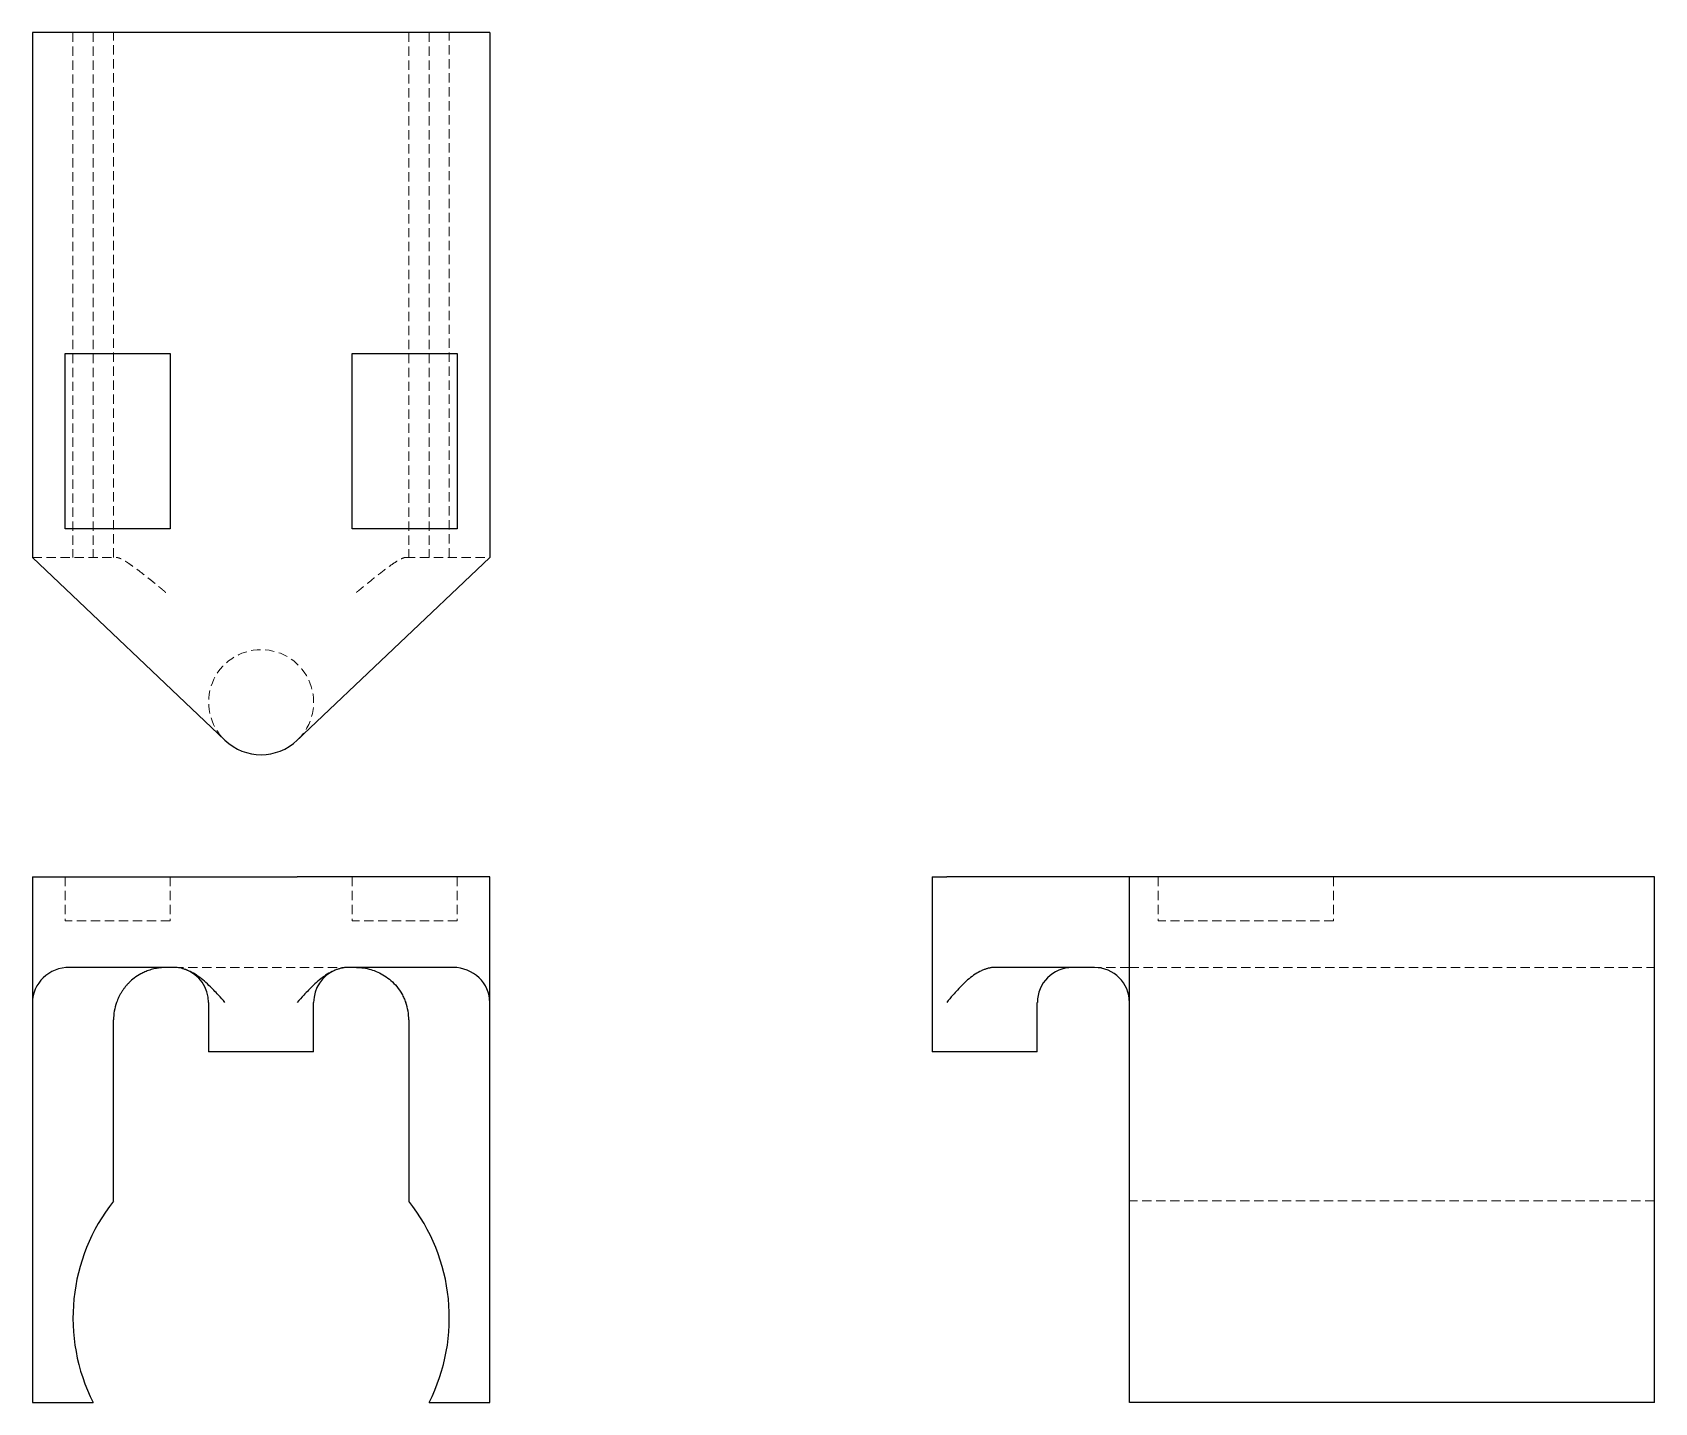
# Model space of a CAD drawing. Header units: millimetres. Extents: x 52 to 273, y 21 to 208.
import ezdxf

# ---------------------------------------------------------------- set-up
doc = ezdxf.new("R2010")
doc.units = ezdxf.units.MM
doc.linetypes.add('HIDDEN', pattern=[1.905, 1.27, -0.635])

msp = doc.modelspace()

# ---------------------------------------------------------------- linework, layer by layer
at = {"color": 7, "linetype": 'Continuous', "lineweight": 25}
for p, q in [((51.82, 208), (51.82, 136.4)), ((114.18, 208), (51.82, 208)), ((114.18, 208), (114.18, 136.4)), ((56.27, 164.2), (70.59, 164.2)), ((56.27, 140.33), (56.27, 164.2)), ((70.59, 164.2), (70.59, 140.33)), ((95.41, 164.2), (109.73, 164.2)), ((95.41, 140.33), (95.41, 164.2)), ((109.73, 164.2), (109.73, 140.33)), ((70.59, 140.33), (56.27, 140.33)), ((109.73, 140.33), (95.41, 140.33)), ((51.82, 136.4), (78.07, 111.48)), ((114.18, 136.4), (87.93, 111.48)), ((51.82, 92.84), (51.82, 75.72)), ((51.82, 92.84), (78.07, 92.84)), ((78.07, 92.84), (87.93, 92.84)), ((114.18, 92.84), (87.93, 92.84)), ((114.18, 75.72), (114.18, 92.84)), ((174.51, 92.84), (174.51, 68.97)), ((174.51, 92.84), (176.48, 92.84)), ((201.4, 92.84), (176.48, 92.84)), ((201.4, 75.72), (201.4, 92.84)), ((273, 92.84), (201.4, 92.84)), ((273, 21.16), (273, 92.84)), ((71.15, 80.5), (56.85, 80.5)), ((109.15, 80.5), (94.85, 80.5)), ((196.63, 80.5), (183.05, 80.5)), ((51.82, 75.72), (51.82, 21.16)), ((75.84, 75.72), (75.84, 68.97)), ((90.16, 68.97), (90.16, 75.72)), ((114.18, 21.16), (114.18, 75.72)), ((188.83, 68.97), (188.83, 75.72)), ((201.4, 21.16), (201.4, 75.72)), ((62.87, 48.65), (62.87, 73.34)), ((103.13, 73.34), (103.13, 48.65)), ((90.16, 68.97), (75.84, 68.97)), ((188.83, 68.97), (174.51, 68.97)), ((51.82, 21.16), (60.1, 21.16)), ((105.9, 21.16), (114.18, 21.16)), ((273, 21.16), (201.4, 21.16))]:
    msp.add_line(p, q, dxfattribs=at)
at = {"color": 7, "linetype": 'HIDDEN', "lineweight": 18}
for p, q in [((57.34, 208), (57.34, 136.4)), ((60.1, 208), (60.1, 136.4)), ((62.87, 136.4), (62.87, 208)), ((103.13, 208), (103.13, 136.4)), ((105.9, 208), (105.9, 136.4)), ((108.66, 136.4), (108.66, 208)), ((51.82, 136.4), (63.28, 136.4)), ((102.72, 136.4), (114.18, 136.4)), ((56.27, 92.84), (56.27, 86.87)), ((70.59, 92.84), (70.59, 86.87)), ((95.41, 92.84), (95.41, 86.87)), ((109.73, 92.84), (109.73, 86.87)), ((205.33, 92.84), (205.33, 86.87)), ((229.2, 92.84), (229.2, 86.87)), ((70.59, 86.87), (56.27, 86.87)), ((109.73, 86.87), (95.41, 86.87)), ((229.2, 86.87), (205.33, 86.87)), ((71.15, 80.5), (94.85, 80.5)), ((72.61, 80.24), (72.67, 80.22)), ((93.29, 80.21), (93.39, 80.24)), ((201.4, 80.5), (196.63, 80.5)), ((201.4, 80.5), (273, 80.5)), ((273, 48.65), (201.4, 48.65))]:
    msp.add_line(p, q, dxfattribs=at)
msp.add_arc((83, 116.67), 7.16, 313.5057, 226.4943, dxfattribs=at)
at = {"color": 7, "linetype": 'Continuous', "lineweight": 25}
for centre, radius, start, end in [((83, 116.67), 7.16, 226.4943, 313.5057), ((71.07, 75.72), 4.77, 0, 70.3564), ((94.93, 75.72), 4.77, 113.0326, 180), ((193.61, 75.72), 4.77, 90, 180), ((196.63, 75.72), 4.77, 0, 90), ((70.03, 73.34), 7.16, 160.5302, 180), ((95.97, 73.34), 7.16, 0, 19.4698), ((83, 32.73), 25.66, 141.6667, 206.8003), ((83, 32.73), 25.66, 333.1997, 38.3333)]:
    msp.add_arc(centre, radius, start, end, dxfattribs=at)
for centre, start_param, end_param in [((56.85, 75.72), 1.570796, 3.141593), ((109.15, 75.72), 0, 1.570796)]:
    msp.add_ellipse(centre, major_axis=(5.03, 0), ratio=0.949154, start_param=start_param, end_param=end_param, dxfattribs=at)
at = {"color": 7, "linetype": 'HIDDEN', "lineweight": 18}
for points, knots in [([(69.99, 131.63), (69.98, 131.63), (69.98, 131.64), (69.97, 131.65), (69.95, 131.68), (69.92, 131.7), (69.88, 131.74), (69.84, 131.78), (69.78, 131.82), (69.72, 131.87), (69.65, 131.93), (69.58, 132), (69.49, 132.07), (69.4, 132.14), (69.3, 132.23), (69.19, 132.32), (69.07, 132.41), (68.95, 132.51), (68.82, 132.62), (68.68, 132.73), (68.34, 133), (67.83, 133.42), (67.17, 133.94), (66.47, 134.49), (65.73, 135.05), (65.1, 135.49), (64.68, 135.77), (64.41, 135.94), (64.17, 136.08), (63.95, 136.2), (63.75, 136.29), (63.57, 136.35), (63.41, 136.39), (63.33, 136.4), (63.28, 136.4)], [0, 0, 0, 0, 0.001027, 0.002981, 0.005908, 0.009818, 0.014718, 0.020608, 0.027491, 0.035367, 0.044236, 0.0541, 0.064958, 0.076811, 0.089658, 0.1035, 0.118338, 0.13417, 0.150997, 0.16882, 0.187637, 0.281209, 0.366567, 0.443763, 0.564583, 0.673526, 0.719357, 0.76353, 0.806141, 0.8473, 0.887126, 0.925752, 0.963324, 1, 1, 1, 1]), ([(96.01, 131.63), (96.01, 131.64), (96.02, 131.65), (96.04, 131.67), (96.05, 131.68), (96.08, 131.71), (96.1, 131.73), (96.16, 131.78), (96.2, 131.81), (96.32, 131.91), (96.4, 131.98), (96.65, 132.18), (96.81, 132.32), (97.31, 132.72), (97.63, 132.98), (98.6, 133.76), (99.22, 134.25), (100.13, 134.94), (100.42, 135.15), (100.98, 135.55), (101.25, 135.73), (101.75, 136.04), (101.98, 136.17), (102.29, 136.3), (102.39, 136.34), (102.56, 136.39), (102.64, 136.4), (102.72, 136.4)], [0, 0, 0, 0, 0.003906, 0.003906, 0.007813, 0.007813, 0.015625, 0.015625, 0.03125, 0.03125, 0.0625, 0.0625, 0.125, 0.125, 0.25, 0.25, 0.5, 0.5, 0.625, 0.625, 0.75, 0.75, 0.875, 0.875, 0.9375, 0.9375, 1, 1, 1, 1])]:
    msp.add_open_spline(points, degree=3, knots=knots, dxfattribs=at)
at = {"color": 7, "linetype": 'Continuous', "lineweight": 25}
for points, knots in [([(69.99, 80.5), (69.98, 80.5), (69.98, 80.5), (69.97, 80.5), (69.95, 80.5), (69.92, 80.5), (69.88, 80.5), (69.84, 80.49), (69.78, 80.49), (69.72, 80.49), (69.65, 80.49), (69.58, 80.48), (69.49, 80.48), (69.4, 80.47), (69.3, 80.46), (69.19, 80.45), (69.07, 80.43), (68.95, 80.42), (68.82, 80.39), (68.68, 80.37), (68.34, 80.3), (67.83, 80.16), (67.17, 79.91), (66.47, 79.57), (65.73, 79.09), (65.1, 78.55), (64.68, 78.1), (64.41, 77.78), (64.17, 77.45), (63.95, 77.11), (63.75, 76.77), (63.57, 76.42), (63.41, 76.08), (63.33, 75.84), (63.28, 75.72)], [0, 0, 0, 0, 0.001027, 0.002981, 0.005908, 0.009818, 0.014718, 0.020608, 0.027491, 0.035367, 0.044236, 0.0541, 0.064958, 0.076811, 0.089658, 0.1035, 0.118338, 0.13417, 0.150997, 0.16882, 0.187637, 0.281209, 0.366567, 0.443763, 0.564583, 0.673526, 0.719357, 0.76353, 0.806141, 0.8473, 0.887126, 0.925752, 0.963324, 1, 1, 1, 1]), ([(78.07, 75.72), (77.78, 76.06), (77.27, 76.63), (76.47, 77.48), (75.7, 78.25), (74.85, 78.98), (74, 79.59), (73.27, 79.98), (72.71, 80.21), (72.33, 80.33), (71.93, 80.43), (71.54, 80.49), (71.28, 80.49), (71.15, 80.5)], [0, 0, 0, 0, 0.144618, 0.249238, 0.382956, 0.504444, 0.628726, 0.749343, 0.799604, 0.849845, 0.900024, 0.950093, 1, 1, 1, 1]), ([(94.85, 80.5), (94.79, 80.5), (94.66, 80.49), (94.46, 80.48), (94.26, 80.46), (94.07, 80.42), (93.87, 80.38), (93.68, 80.33), (93.48, 80.27), (93.29, 80.21), (93.1, 80.13), (92.67, 79.95), (92, 79.59), (91.15, 78.98), (90.3, 78.25), (89.53, 77.48), (88.73, 76.63), (88.22, 76.06), (87.93, 75.72)], [0, 0, 0, 0, 0.02493, 0.049908, 0.074927, 0.09998, 0.125061, 0.150164, 0.175282, 0.200411, 0.225545, 0.25068, 0.371278, 0.495572, 0.617041, 0.75077, 0.855376, 1, 1, 1, 1]), ([(96.01, 80.5), (96.01, 80.5), (96.02, 80.5), (96.04, 80.5), (96.05, 80.5), (96.08, 80.5), (96.1, 80.5), (96.16, 80.49), (96.2, 80.49), (96.32, 80.49), (96.4, 80.48), (96.65, 80.47), (96.81, 80.45), (97.31, 80.38), (97.63, 80.31), (98.6, 80.03), (99.22, 79.75), (100.13, 79.17), (100.42, 78.95), (100.98, 78.46), (101.25, 78.19), (101.75, 77.57), (101.98, 77.24), (102.29, 76.7), (102.39, 76.51), (102.56, 76.12), (102.64, 75.93), (102.72, 75.72)], [0, 0, 0, 0, 0.003906, 0.003906, 0.007813, 0.007813, 0.015625, 0.015625, 0.03125, 0.03125, 0.0625, 0.0625, 0.125, 0.125, 0.25, 0.25, 0.5, 0.5, 0.625, 0.625, 0.75, 0.75, 0.875, 0.875, 0.9375, 0.9375, 1, 1, 1, 1]), ([(183.05, 80.5), (182.99, 80.5), (182.86, 80.49), (182.68, 80.48), (182.49, 80.46), (182.3, 80.42), (182.12, 80.38), (181.93, 80.33), (181.75, 80.27), (181.57, 80.21), (181.38, 80.13), (180.98, 79.95), (180.35, 79.59), (179.53, 78.98), (178.73, 78.25), (178, 77.48), (177.24, 76.63), (176.76, 76.06), (176.48, 75.72)], [0, 0, 0, 0, 0.02493, 0.049908, 0.074927, 0.09998, 0.125061, 0.150164, 0.175282, 0.200411, 0.225545, 0.25068, 0.371278, 0.495572, 0.617041, 0.75077, 0.855376, 1, 1, 1, 1])]:
    msp.add_open_spline(points, degree=3, knots=knots, dxfattribs=at)

doc.saveas('drawing.dxf')
